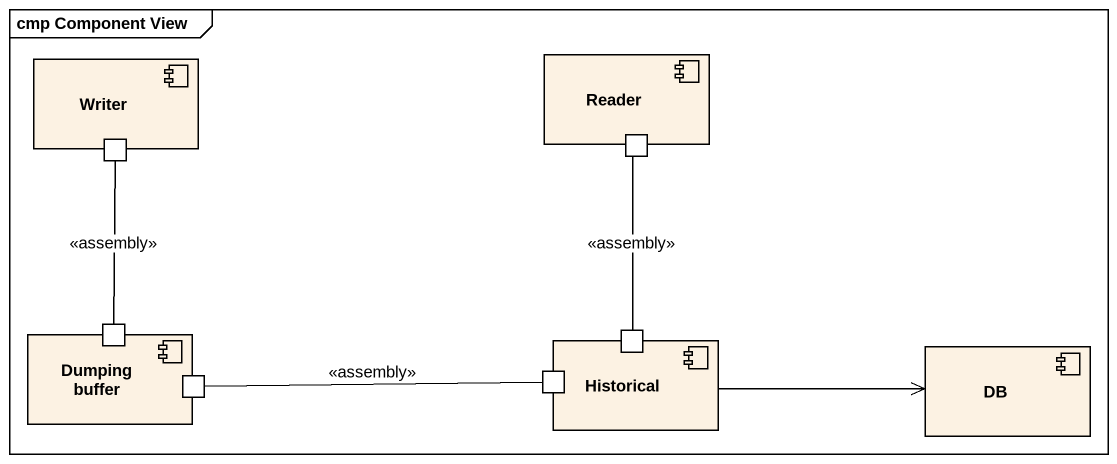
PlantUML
@startuml
mainframe cmp Component View
component Writer {
  port " " as port1
}
component Reader {
  port " " as port2
}
component "Dumping buffer" as Dumping_buffer {
  port " " as port3
  port " " as port5
}
component Historical {
  port " " as port4
  port " " as port6
}
component DB
Reader -- Historical : <<assembly>>
port1 -- port3 : <<assembly>>
Historical -right-> DB
port5 -right- port6 : <<assembly>>
@enduml
